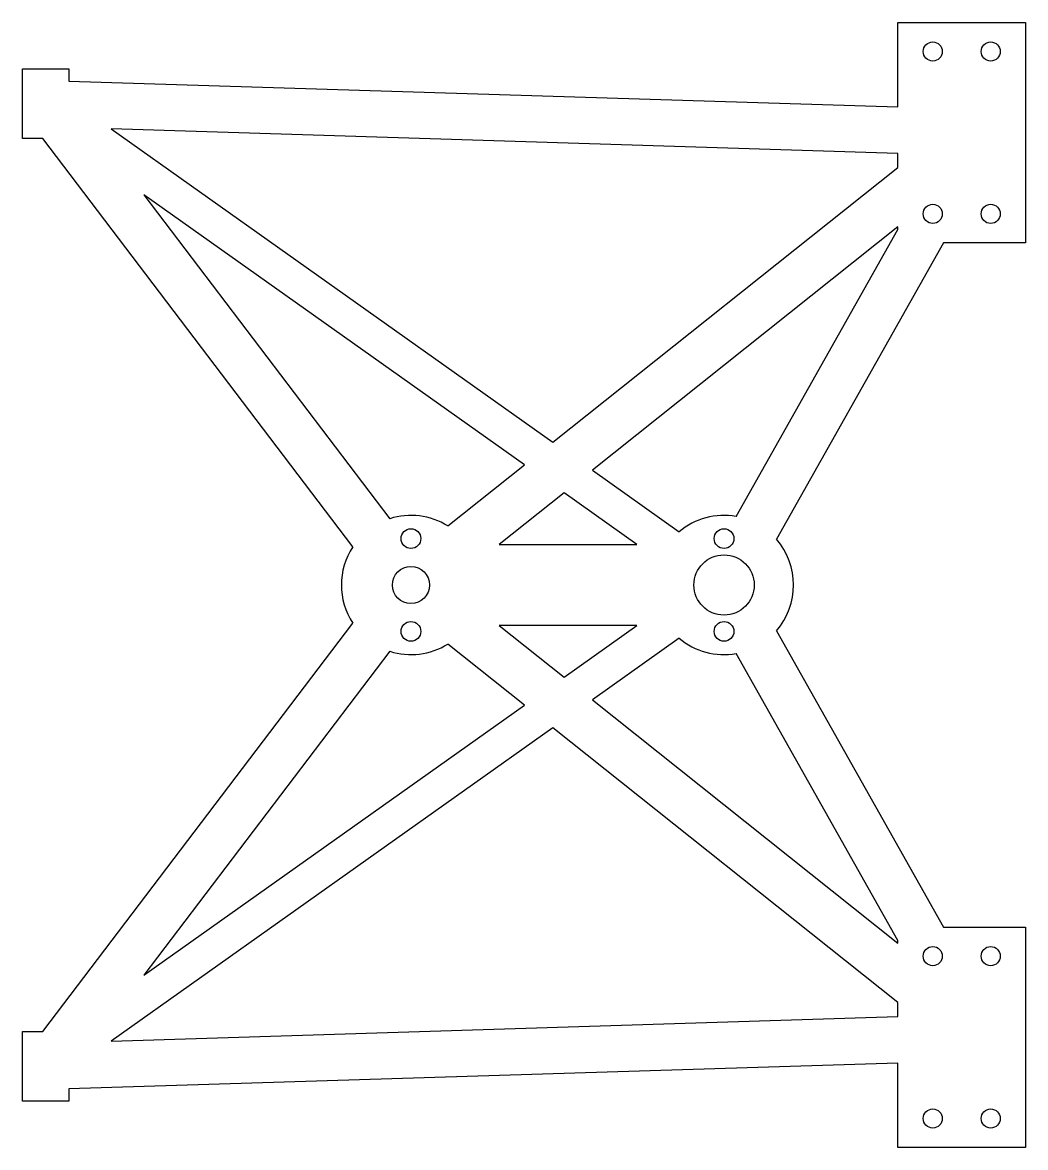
# Model space of a CAD drawing. Header units: millimetres. Extents: x 0 to 173, y 0 to 194.
import ezdxf

# ---------------------------------------------------------------- set-up
doc = ezdxf.new("R2010")
doc.units = ezdxf.units.MM

msp = doc.modelspace()

# ---------------------------------------------------------------- linework, layer by layer
for p, q in [((151, 179.44), (151, 194)), ((151, 194), (173, 194)), ((173, 194), (173, 156)), ((0, 174), (0, 186)), ((0, 186), (8, 186)), ((8, 186), (8, 183.88)), ((8, 183.88), (151, 179.44)), ((151, 171.43), (15.32, 175.65)), ((15.32, 175.65), (91.5, 121.61)), ((3.53, 174), (0, 174)), ((56.97, 103.59), (3.53, 174)), ((151, 168.97), (151, 171.43)), ((91.5, 121.61), (151, 168.97)), ((86.61, 117.72), (20.93, 164.31)), ((20.93, 164.31), (63.35, 108.43)), ((151, 158.74), (98.29, 116.79)), ((123.07, 108.82), (151, 158.32)), ((151, 158.32), (151, 158.74)), ((158.87, 156), (130.04, 104.89)), ((173, 156), (158.87, 156)), ((73.36, 107.18), (86.61, 117.72)), ((98.29, 116.79), (113.26, 106.17)), ((93.4, 112.9), (82.22, 104)), ((105.95, 104), (93.4, 112.9)), ((82.22, 104), (105.95, 104)), ((3.53, 20), (56.97, 90.41)), ((82.22, 90), (93.4, 81.1)), ((105.95, 90), (82.22, 90)), ((93.4, 81.1), (105.95, 90)), ((113.26, 87.83), (98.29, 77.21)), ((130.04, 89.11), (158.87, 38)), ((63.35, 85.57), (20.93, 29.69)), ((86.61, 76.28), (73.36, 86.82)), ((151, 35.68), (123.07, 85.18)), ((20.93, 29.69), (86.61, 76.28)), ((98.29, 77.21), (151, 35.26)), ((91.5, 72.39), (15.32, 18.35)), ((151, 25.03), (91.5, 72.39)), ((158.87, 38), (173, 38)), ((173, 38), (173, 0)), ((151, 35.26), (151, 35.68)), ((151, 22.57), (151, 25.03)), ((15.32, 18.35), (151, 22.57)), ((0, 8), (0, 20)), ((0, 20), (3.53, 20)), ((151, 14.56), (8, 10.12)), ((151, 0), (151, 14.56)), ((8, 10.12), (8, 8)), ((8, 8), (0, 8)), ((173, 0), (151, 0))]:
    msp.add_line(p, q)
for centre, radius in [((157, 189), 1.65), ((167, 189), 1.65), ((157, 161), 1.65), ((167, 161), 1.65), ((67, 105), 1.7), ((121, 105), 1.7), ((121, 97), 5.2), ((67, 97), 3.2), ((67, 89), 1.7), ((121, 89), 1.7), ((157, 33), 1.65), ((167, 33), 1.65), ((157, 5), 1.65), ((167, 5), 1.65)]:
    msp.add_circle(centre, radius)
for centre, start, end in [((67, 97), 57.9881, 107.7286), ((121, 97), 80.0438, 130.1705), ((121, 97), -41.1013, 41.1013), ((67, 97), -213.329, -146.671), ((121, 97), -130.1705, -80.0438), ((67, 97), -107.7286, -57.9881)]:
    msp.add_arc(centre, 12, start, end)

doc.saveas('drawing.dxf')
